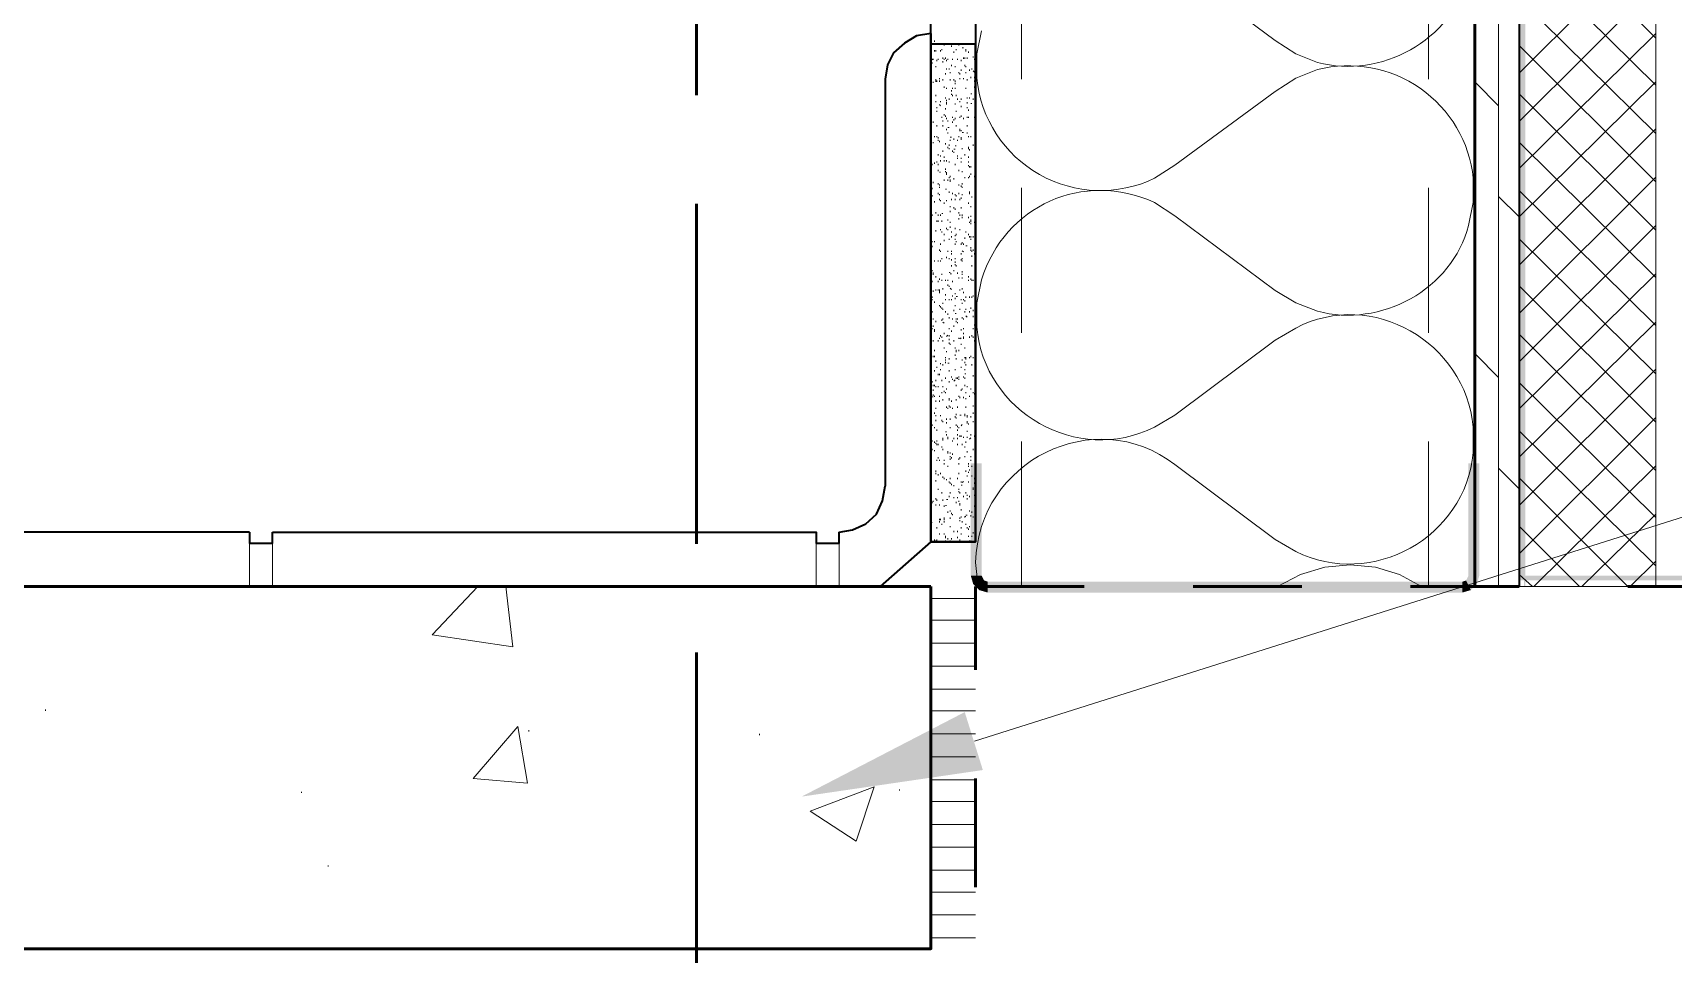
# Model space of a CAD drawing. Header units: inches. Extents: x 5 to 516, y -193 to 129.
# Drawn here: x 76.676 to 78.185, y -190.234 to -189.386 of the extents above; entities that cross this region are included whole.
import ezdxf

# ---------------------------------------------------------------- set-up
doc = ezdxf.new("R2010")
doc.units = ezdxf.units.IN
doc.header["$MEASUREMENT"] = 0
doc.linetypes.add('PDF_IMPORT', pattern=[1, 0.8, -0.2])
doc.layers.add('PDF8_Geometry', color=7, linetype='Continuous')
doc.layers.add('PDF8_Solid Fills', color=7, linetype='Continuous')

msp = doc.modelspace()

# ---------------------------------------------------------------- hatches: boundary and pattern name
at = {"layer": 'PDF8_Solid Fills', "transparency": 33554559}
for points in [[(78.0487701, -188.5757832), (78.0444044, -188.5757832), (78.0444044, -189.8902278), (78.0488489, -189.8857834), (78.0488487, -171.2291155), (78.0477376, -171.2291155)], [(77.5488486, -189.7824499), (77.5388486, -189.7824499), (77.5388479, -189.8857832), (77.5488486, -189.8857832)], [(77.9944051, -189.8902277), (77.9988496, -189.8991166), (78.0044051, -189.8935611), (78.0066283, -189.8857832), (78.0066241, -189.8857832), (78.0066259, -189.7824499), (77.9966252, -189.7824499), (77.9966241, -189.8857832), (77.995513, -189.8880054), (77.9955164, -189.8880056)], [(77.5488479, -189.8857833), (77.5388479, -189.8857833), (77.5410701, -189.893561), (77.5466279, -189.8991166), (77.5510719, -189.8902276), (77.5499597, -189.8880055)], [(77.5510687, -189.8902277), (77.5466242, -189.8991166), (77.554402, -189.9013388), (77.5544018, -189.8913389)], [(77.5544051, -189.8913389), (77.5544051, -189.9013389), (77.9910718, -189.9013387), (77.9910718, -189.8913389)], [(77.9910687, -189.8913387), (77.9910687, -189.9013387), (77.9988465, -189.8991165), (77.9944021, -189.8902278)], [(78.2810706, -189.8902276), (78.2799594, -189.8802276), (78.2777372, -189.8857832), (78.0488507, -189.8857833), (78.044405, -189.8902278)]]:
    msp.add_hatch(color=256, dxfattribs=at).paths.add_polyline_path(points)

# ---------------------------------------------------------------- linework, layer by layer
at = {"layer": 'PDF8_Geometry', "lineweight": 35}
for points in [[(78.0021816, -189.8957837), (78.0021816, -171.2291155), (78.0432928, -171.2291155), (78.0432928, -189.8957837)], [(77.5021816, -189.854672), (77.5021816, -177.2702266), (77.5432927, -177.2702266), (77.5432927, -189.854672)], [(77.5021816, -189.3968942), (77.5021816, -189.854672), (77.5432927, -189.854672), (77.5432927, -189.3968942)]]:
    msp.add_lwpolyline(points, close=True, dxfattribs=at)
at = {"layer": 'PDF8_Geometry', "lineweight": 15}
for points in [[(78.0032938, -189.8957831), (78.0032938, -171.229115)], [(78.024403, -189.8957831), (78.024403, -171.229115)], [(77.54218, -190.0380055), (81.6488469, -188.7380055), (82.1488469, -188.7380055)], [(78.1688483, -189.3913388), (78.0432928, -189.2657833)], [(78.0432922, -189.4235609), (78.1688478, -189.2980053)], [(77.707739, -189.3135607), (77.7266279, -189.3246718), (77.8188501, -189.3935607), (77.837739, -189.4057829), (77.857739, -189.4135607)], [(78.1688483, -189.4346721), (78.0432928, -189.3102276)], [(78.0432922, -189.4680055), (78.1688478, -189.3424499)], [(78.1688483, -189.4791164), (78.0432928, -189.354672)], [(77.5055167, -189.3946717), (77.5055167, -189.3935607)], [(77.5144022, -189.3968944), (77.5144022, -189.3957833)], [(77.5332914, -189.3968944), (77.5332914, -189.3957833)], [(78.0432922, -189.5113388), (78.1688478, -189.3868943)], [(77.5044056, -189.4102273), (77.5032945, -189.4113384)], [(77.504406, -189.4113389), (77.504406, -189.4102278)], [(77.5055137, -189.4035611), (77.5055137, -189.40245)], [(77.5066259, -189.4035611), (77.5066259, -189.40245)], [(77.5088501, -189.4102273), (77.5088501, -189.4113384)], [(77.5110723, -189.4035607), (77.5110723, -189.4024496)], [(77.5121823, -189.4024498), (77.5121823, -189.4013387)], [(77.5132945, -189.4102275), (77.5132945, -189.4091164)], [(77.5144022, -189.4113389), (77.5144022, -189.4102278)], [(77.5144056, -189.3980051), (77.5144056, -189.396894)], [(77.5155144, -189.4102275), (77.5155144, -189.4091164)], [(77.517739, -189.4113384), (77.517739, -189.4102273)], [(77.5210723, -189.3991162), (77.5210723, -189.3980051)], [(77.522183, -189.4113389), (77.522183, -189.4102278)], [(77.5232907, -189.4046722), (77.5232907, -189.4035611)], [(77.5255167, -189.4024496), (77.5255167, -189.4013384)], [(77.5266273, -189.4113389), (77.5266273, -189.4102278)], [(77.5277395, -189.3980055), (77.5277395, -189.3968944)], [(77.5321834, -189.4002274), (77.5310723, -189.4002274)], [(77.5321838, -189.4102275), (77.5321838, -189.4091164)], [(77.5332914, -189.4102275), (77.5332914, -189.4091164)], [(77.5344036, -189.4024498), (77.5344036, -189.4013387)], [(77.5344036, -189.4035611), (77.5344036, -189.40245)], [(77.5355158, -189.4102275), (77.5355158, -189.4091164)], [(77.536628, -189.4046722), (77.536628, -189.4035611)], [(77.5410723, -189.4091165), (77.5410723, -189.4080053)], [(77.54218, -189.4113389), (77.54218, -189.4102278)], [(77.5432922, -189.4035611), (77.5432922, -189.40245)], [(77.5432945, -189.4013384), (77.5432945, -189.4002274)], [(78.1688483, -189.5235611), (78.0432928, -189.3980055)], [(77.5032938, -189.4146721), (77.5032938, -189.413561)], [(77.5066259, -189.4180055), (77.5066259, -189.4168944)], [(77.5077381, -189.4124499), (77.5077381, -189.4113388)], [(77.5132945, -189.413561), (77.5132945, -189.4124499)], [(77.5155144, -189.4246722), (77.5155144, -189.4235611)], [(77.5166266, -189.4124499), (77.5166266, -189.4113388)], [(77.5166279, -189.4202273), (77.5166279, -189.4191163)], [(77.5188465, -189.4202277), (77.5188465, -189.4191166)], [(77.5199612, -189.4235607), (77.5199612, -189.4224495)], [(77.5210709, -189.4168942), (77.5210709, -189.4157831)], [(77.5244029, -189.4180055), (77.5244029, -189.4168944)], [(77.5277395, -189.4235609), (77.5277395, -189.4224498)], [(77.5288472, -189.4246722), (77.5288472, -189.4235611)], [(77.5299594, -189.4124499), (77.5299594, -189.4113388)], [(77.5299612, -189.4213385), (77.5299612, -189.4202273)], [(77.5332945, -189.416894), (77.5332945, -189.4157829)], [(77.5344036, -189.4235609), (77.5344036, -189.4224498)], [(77.5344056, -189.4180051), (77.5344056, -189.416894)], [(77.537739, -189.4213385), (77.537739, -189.4202273)], [(77.5399601, -189.4202277), (77.5399601, -189.4191166)], [(77.5410723, -189.4213385), (77.5421834, -189.4224495)], [(77.5432922, -189.4168942), (77.5432922, -189.4157831)], [(77.5432945, -189.4257829), (77.5432945, -189.4246718)], [(77.5021816, -189.4380053), (77.5021816, -189.4368942)], [(77.5021834, -189.4357829), (77.5021834, -189.4346718)], [(77.504406, -189.43245), (77.504406, -189.4313389)], [(77.5066259, -189.4302276), (77.5066259, -189.4291164)], [(77.5066259, -189.4313389), (77.5066259, -189.4302278)], [(77.5077381, -189.4313389), (77.5077381, -189.4302278)], [(77.5099579, -189.4291165), (77.5099579, -189.4280054)], [(77.5099579, -189.4313389), (77.5099579, -189.4302278)], [(77.5132945, -189.4302276), (77.5132945, -189.4291164)], [(77.5144022, -189.4368942), (77.5144022, -189.4357831)], [(77.5166266, -189.4380053), (77.5166266, -189.4368942)], [(77.5199587, -189.4302276), (77.5199587, -189.4291164)], [(77.5210723, -189.4402273), (77.5210723, -189.4391162)], [(77.5221834, -189.4380052), (77.5221834, -189.4368939)], [(77.5232907, -189.4302276), (77.5232907, -189.4291164)], [(77.5244029, -189.4313389), (77.5244029, -189.4302278)], [(77.5244029, -189.4380053), (77.5244029, -189.4368942)], [(77.5244056, -189.4335606), (77.5244056, -189.4324495)], [(77.5288472, -189.4291165), (77.5288472, -189.4280054)], [(77.5321838, -189.4291165), (77.5321838, -189.4280054)], [(77.5344036, -189.4380053), (77.5344036, -189.4368942)], [(77.5388479, -189.4280054), (77.5388479, -189.4268943)], [(77.54218, -189.4280054), (77.54218, -189.4268943)], [(77.54218, -189.4368942), (77.54218, -189.4357831)], [(77.5421834, -189.4302273), (77.5421834, -189.4313385)], [(78.024403, -189.4535611), (78.0032918, -189.43245)], [(78.1688478, -189.4313386), (78.0432922, -189.5557831), (78.0244033, -189.5368942)], [(77.5021834, -189.4446718), (77.5021834, -189.4435606)], [(77.5066259, -189.444672), (77.5066259, -189.4435609)], [(77.5066259, -189.4502276), (77.5066259, -189.4491165)], [(77.5099612, -189.4524496), (77.5110723, -189.4535606)], [(77.5110701, -189.4502276), (77.5110701, -189.4491165)], [(77.5155144, -189.4468944), (77.5155144, -189.4457833)], [(77.5155168, -189.456894), (77.5155168, -189.4557829)], [(77.5166266, -189.4491165), (77.5166266, -189.4480054)], [(77.5166266, -189.4513387), (77.5166266, -189.4502275)], [(77.5166279, -189.4524496), (77.5166279, -189.4513385)], [(77.5188465, -189.4480055), (77.5188465, -189.4468943)], [(77.5210709, -189.4435609), (77.5210709, -189.4424498)], [(77.522183, -189.444672), (77.522183, -189.4435609)], [(77.5244056, -189.4524496), (77.5244056, -189.4513385)], [(77.5255151, -189.444672), (77.5255151, -189.4435609)], [(77.5266273, -189.4480055), (77.5266273, -189.4468943)], [(77.5288472, -189.4502276), (77.5288472, -189.4491165)], [(77.5299594, -189.4480055), (77.5299594, -189.4468943)], [(77.5299594, -189.4546721), (77.5299594, -189.453561)], [(77.5355158, -189.4468944), (77.5355158, -189.4457833)], [(77.5355158, -189.4513387), (77.5355158, -189.4502275)], [(77.5355158, -189.4557832), (77.5355158, -189.4546721)], [(77.5377357, -189.4468944), (77.5377357, -189.4457833)], [(77.5399612, -189.4424496), (77.5388501, -189.4424496)], [(77.5388501, -189.4513385), (77.5399612, -189.4513385)], [(77.5410723, -189.4480055), (77.5410723, -189.4468943)], [(78.1688483, -189.5680054), (78.0432928, -189.4424498)], [(77.5021816, -189.4657831), (77.5021816, -189.464672)], [(77.504406, -189.4691166), (77.504406, -189.4680054)], [(77.5077381, -189.4591167), (77.5077381, -189.4580056)], [(77.5121834, -189.4646717), (77.5121834, -189.4635607)], [(77.5132945, -189.4680055), (77.5132945, -189.4668944)], [(77.5144022, -189.4624499), (77.5144022, -189.4613388)], [(77.5155144, -189.4635609), (77.5155144, -189.4624498)], [(77.5155168, -189.4624496), (77.5155168, -189.4635607)], [(77.5166266, -189.4657831), (77.5166266, -189.464672)], [(77.5177388, -189.4680055), (77.5177388, -189.4668944)], [(77.522183, -189.464672), (77.522183, -189.4635609)], [(77.522183, -189.4691166), (77.522183, -189.4680054)], [(77.5232907, -189.4668944), (77.5232907, -189.4657833)], [(77.5244029, -189.4657831), (77.5244029, -189.464672)], [(77.5255151, -189.4591167), (77.5255151, -189.4580056)], [(77.5288501, -189.4646717), (77.5288501, -189.4635607)], [(77.5299612, -189.4635607), (77.5299612, -189.4624496)], [(77.5321838, -189.4657831), (77.5321838, -189.464672)], [(77.5355158, -189.464672), (77.5355158, -189.4635609)], [(77.536628, -189.4580053), (77.536628, -189.4568942)], [(77.536628, -189.464672), (77.536628, -189.4635609)], [(77.54218, -189.464672), (77.54218, -189.4635609)], [(77.5432922, -189.4635609), (77.5432922, -189.4624498)], [(77.5055137, -189.4824499), (77.5055137, -189.4813388)], [(77.5077381, -189.4724498), (77.5077381, -189.4713386)], [(77.5077381, -189.4824499), (77.5077381, -189.4813388)], [(77.5088503, -189.4857831), (77.5088503, -189.484672)], [(77.5099579, -189.4868945), (77.5099579, -189.4857833)], [(77.5132945, -189.4724498), (77.5132945, -189.4713386)], [(77.5166279, -189.475783), (77.5166279, -189.4746717)], [(77.5177388, -189.4791164), (77.5177388, -189.4780053)], [(77.517739, -189.4735607), (77.5188501, -189.4735607)], [(77.5199587, -189.4857831), (77.5199587, -189.484672)], [(77.5210723, -189.4824496), (77.5199612, -189.4824496)], [(77.5232907, -189.484672), (77.5232907, -189.4835609)], [(77.5255151, -189.4724498), (77.5255151, -189.4713386)], [(77.5266273, -189.4857831), (77.5266273, -189.484672)], [(77.5277395, -189.4824499), (77.5277395, -189.4813388)], [(77.5288472, -189.4757832), (77.5288472, -189.4746721)], [(77.5288501, -189.476894), (77.5288501, -189.475783)], [(77.5299594, -189.4768943), (77.5299594, -189.4757832)], [(77.5299594, -189.483561), (77.5299594, -189.4824499)], [(77.5299594, -189.484672), (77.5299594, -189.4835609)], [(77.5321834, -189.4780051), (77.5310723, -189.4780051)], [(77.5355158, -189.4724498), (77.5355158, -189.4713386)], [(77.5355158, -189.4791164), (77.5355158, -189.4780053)], [(77.536628, -189.4824499), (77.536628, -189.4813388)], [(77.5388479, -189.4824499), (77.5388479, -189.4813388)], [(77.5421834, -189.4802274), (77.5432945, -189.4802274)], [(77.5432922, -189.4824499), (77.5432922, -189.4813388)], [(78.0432922, -189.6002277), (78.1688478, -189.4746721)], [(77.5021816, -189.5024499), (77.5021816, -189.5013388)], [(77.504406, -189.4880055), (77.504406, -189.4868944)], [(77.5088503, -189.4991165), (77.5088503, -189.4980054)], [(77.5110701, -189.5002275), (77.5110701, -189.4991164)], [(77.5132945, -189.4957828), (77.5132945, -189.4946718)], [(77.5144022, -189.5013389), (77.5144022, -189.5002278)], [(77.5155144, -189.4891166), (77.5155144, -189.4880055)], [(77.5177388, -189.4924498), (77.5177388, -189.4913387)], [(77.5188465, -189.4902277), (77.5188465, -189.4891165)], [(77.5188501, -189.4924495), (77.5188501, -189.4935607)], [(77.522183, -189.4957833), (77.522183, -189.4946722)], [(77.5232907, -189.4968943), (77.5232907, -189.4957832)], [(77.5232945, -189.4935607), (77.5244056, -189.4935607)], [(77.5244056, -189.4902274), (77.5255167, -189.4902274)], [(77.5266273, -189.5002275), (77.5266273, -189.4991164)], [(77.5266273, -189.5024499), (77.5266273, -189.5013388)], [(77.5310723, -189.4935607), (77.5310723, -189.4924495)], [(77.5332914, -189.4991165), (77.5332914, -189.4980054)], [(77.5366279, -189.4935607), (77.5366279, -189.4924495)], [(77.536628, -189.4924498), (77.536628, -189.4913387)], [(77.537739, -189.4946718), (77.537739, -189.4935607)], [(77.5410723, -189.4902277), (77.5410723, -189.4891165)], [(77.5432922, -189.4891166), (77.5432922, -189.4880055)], [(78.1688483, -189.6113387), (78.0432928, -189.4868942)], [(77.5032938, -189.5080056), (77.5032938, -189.5068945)], [(77.5055167, -189.5057829), (77.5055167, -189.5068941)], [(77.5077381, -189.5057831), (77.5077381, -189.504672)], [(77.5088503, -189.5080056), (77.5088503, -189.5068945)], [(77.5088503, -189.5135609), (77.5088503, -189.5124498)], [(77.5110723, -189.5146718), (77.5099612, -189.5146718)], [(77.5110701, -189.5046721), (77.5110701, -189.503561)], [(77.5144056, -189.5046718), (77.5144056, -189.5035607)], [(77.5155144, -189.5146722), (77.5155144, -189.5135611)], [(77.5155168, -189.5113385), (77.5155168, -189.5124495)], [(77.5166266, -189.5046721), (77.5166266, -189.503561)], [(77.5166266, -189.5157833), (77.5166266, -189.5146722)], [(77.5166266, -189.5168944), (77.5166266, -189.5157833)], [(77.5188465, -189.5057831), (77.5188465, -189.504672)], [(77.5244029, -189.5080056), (77.5244029, -189.5068945)], [(77.5277395, -189.5135609), (77.5277395, -189.5124498)], [(77.5299612, -189.5057829), (77.5299612, -189.5046718)], [(77.5310723, -189.5146718), (77.5310723, -189.5135606)], [(77.536628, -189.5057831), (77.536628, -189.504672)], [(77.536628, -189.5091166), (77.536628, -189.5080055)], [(77.5377357, -189.5102277), (77.5377357, -189.5091166)], [(77.5388479, -189.5168944), (77.5388479, -189.5157833)], [(77.5388501, -189.5102274), (77.5388501, -189.5091162)], [(77.5032945, -189.5302273), (77.5032945, -189.5291162)], [(77.504406, -189.5246721), (77.504406, -189.523561)], [(77.5088503, -189.5257832), (77.5088503, -189.5246721)], [(77.5099579, -189.5268942), (77.5099579, -189.5257831)], [(77.5099612, -189.5291162), (77.5099612, -189.5280052)], [(77.5144022, -189.52245), (77.5144022, -189.5213389)], [(77.5155168, -189.5302273), (77.5166279, -189.5302273)], [(77.5177388, -189.52245), (77.5177388, -189.5213389)], [(77.5188465, -189.5202276), (77.5188465, -189.5191165)], [(77.5199587, -189.5191165), (77.5199587, -189.5180054)], [(77.5199612, -189.5235606), (77.5199612, -189.5224496), (77.5199612, -189.5213385)], [(77.5277395, -189.5268942), (77.5277395, -189.5257831)], [(77.5299594, -189.5280053), (77.5299594, -189.5268942)], [(77.5310716, -189.5257832), (77.5310716, -189.5246721)], [(77.5310716, -189.5291167), (77.5310716, -189.5280056)], [(77.5332914, -189.5202276), (77.5332914, -189.5191165)], [(77.536628, -189.5202276), (77.536628, -189.5191165)], [(77.5377357, -189.5191165), (77.5377357, -189.5180054)], [(78.0432922, -189.644672), (78.1688478, -189.5191165)], [(78.1688483, -189.6557833), (78.0432928, -189.5313388)], [(77.5032938, -189.5368944), (77.5032938, -189.5357833)], [(77.5055137, -189.54245), (77.5055137, -189.5413389)], [(77.5088503, -189.534672), (77.5088503, -189.5335609)], [(77.5099579, -189.5357833), (77.5099579, -189.5346722)], [(77.5099579, -189.5402276), (77.5099579, -189.5391165)], [(77.5110701, -189.5413387), (77.5110701, -189.5402276)], [(77.5144022, -189.5435611), (77.5144022, -189.54245)], [(77.5166266, -189.5413387), (77.5166266, -189.5402276)], [(77.5188465, -189.5335609), (77.5188465, -189.5324498)], [(77.5199587, -189.5468943), (77.5199587, -189.5457832)], [(77.5210709, -189.5402276), (77.5210709, -189.5391165)], [(77.522183, -189.534672), (77.522183, -189.5335609)], [(77.5244029, -189.5402276), (77.5244029, -189.5391165)], [(77.5244056, -189.5357829), (77.5244056, -189.5346718)], [(77.5255151, -189.5368944), (77.5255151, -189.5357833)], [(77.527739, -189.5346718), (77.527739, -189.5335606)], [(77.5288472, -189.5402276), (77.5288472, -189.5391165)], [(77.5299594, -189.5391165), (77.5299594, -189.5380054)], [(77.5310723, -189.5346718), (77.5310723, -189.5357829)], [(77.536628, -189.5435611), (77.536628, -189.54245)], [(77.5377357, -189.5335609), (77.5377357, -189.5324498)], [(77.5377357, -189.534672), (77.5377357, -189.5335609)], [(77.537739, -189.5346718), (77.537739, -189.5335606)], [(77.5388479, -189.5468943), (77.5388479, -189.5457832)], [(77.5399601, -189.5380055), (77.5399601, -189.5368944)], [(77.5432922, -189.5380055), (77.5432922, -189.5368944)], [(77.707739, -189.5424496), (77.7266279, -189.5546718), (77.8188501, -189.6235607), (77.837739, -189.6346717), (77.857739, -189.6424496)], [(77.5032938, -189.554672), (77.5032938, -189.5535609)], [(77.5066259, -189.5524499), (77.5066259, -189.5513388)], [(77.5077381, -189.5602276), (77.5077381, -189.5591165)], [(77.5088503, -189.554672), (77.5088503, -189.5535609)], [(77.5088503, -189.5602276), (77.5088503, -189.5591165)], [(77.5110701, -189.554672), (77.5110701, -189.5535609)], [(77.5121823, -189.5602276), (77.5121823, -189.5591165)], [(77.5132945, -189.5524496), (77.5121834, -189.5524496)], [(77.5177388, -189.5591166), (77.5177388, -189.5580055)], [(77.5199612, -189.5502273), (77.5199612, -189.5513384)], [(77.5232907, -189.5480054), (77.5232907, -189.5468942)], [(77.5244029, -189.5491164), (77.5244029, -189.5480053)], [(77.5277395, -189.5524499), (77.5277395, -189.5513388)], [(77.5277395, -189.5580055), (77.5277395, -189.5568944)], [(77.5288472, -189.554672), (77.5288472, -189.5535609)], [(77.5299612, -189.546894), (77.5299612, -189.5480051)], [(77.5310716, -189.5568944), (77.5310716, -189.5557833)], [(77.536628, -189.5568944), (77.536628, -189.5557833)], [(77.5377357, -189.5613387), (77.5377357, -189.5602276)], [(77.5388479, -189.5602276), (77.5388479, -189.5591165)], [(77.5388479, -189.5624498), (77.5388479, -189.5613387)], [(77.5388501, -189.5546718), (77.5388501, -189.555783)], [(77.5388501, -189.5591163), (77.5388501, -189.5580051)], [(77.54218, -189.5613387), (77.54218, -189.5602276)], [(77.5066278, -189.5680051), (77.5066278, -189.5691162)], [(77.5110701, -189.5680054), (77.5110701, -189.5668943)], [(77.5121823, -189.5702278), (77.5121823, -189.5691167)], [(77.5144022, -189.5724499), (77.5144022, -189.5713388)], [(77.5166266, -189.5668943), (77.5166266, -189.5657832)], [(77.5177388, -189.5680054), (77.5177388, -189.5668943)], [(77.5188465, -189.5768942), (77.5188465, -189.5757831)], [(77.5199612, -189.565783), (77.5199612, -189.5646718)], [(77.5210709, -189.5746721), (77.5210709, -189.573561)], [(77.5210723, -189.5702274), (77.5210723, -189.5691162)], [(77.5244029, -189.573561), (77.5244029, -189.5724499)], [(77.5244029, -189.5768942), (77.5244029, -189.5757831)], [(77.5244056, -189.566894), (77.5244056, -189.565783)], [(77.5255167, -189.5713384), (77.5255167, -189.5724495)], [(77.5288472, -189.5680054), (77.5288472, -189.5668943)], [(77.5332914, -189.5757831), (77.5332914, -189.574672)], [(77.5344036, -189.5702278), (77.5344036, -189.5691167)], [(77.536628, -189.5724499), (77.536628, -189.5713388)], [(77.5377357, -189.5746721), (77.5377357, -189.573561)], [(77.5388479, -189.5746721), (77.5388479, -189.573561)], [(77.5388501, -189.5757828), (77.5388501, -189.5768941)], [(77.5410723, -189.5746718), (77.5410723, -189.5735607)], [(77.5432922, -189.5746721), (77.5432922, -189.573561)], [(78.0432922, -189.6891167), (78.1688478, -189.5635611)], [(78.1688483, -189.7002276), (78.0432928, -189.5757832)], [(77.5021816, -189.5802277), (77.5021816, -189.5791166)], [(77.5021816, -189.5891165), (77.5021816, -189.5880054)], [(77.5032938, -189.5791166), (77.5032938, -189.5780055)], [(77.5032945, -189.5824495), (77.5032945, -189.5835607)], [(77.5055137, -189.5791166), (77.5055137, -189.5780055)], [(77.5099579, -189.5868944), (77.5099579, -189.5857832)], [(77.5110701, -189.5813387), (77.5110701, -189.5802276)], [(77.5110701, -189.5880054), (77.5110701, -189.5868943)], [(77.5144022, -189.5780055), (77.5144022, -189.5768944)], [(77.5177388, -189.5880054), (77.5177388, -189.5868943)], [(77.5210709, -189.5880054), (77.5210709, -189.5868943)], [(77.5210709, -189.5902276), (77.5210709, -189.5891164)], [(77.5244056, -189.5813385), (77.5244056, -189.5802274)], [(77.5255151, -189.5791166), (77.5255151, -189.5780055)], [(77.5299594, -189.5813387), (77.5299594, -189.5802276)], [(77.5299612, -189.5891162), (77.5299612, -189.5902274)], [(77.5310716, -189.5802277), (77.5310716, -189.5791166)], [(77.5310723, -189.5868941), (77.5321834, -189.5880051)], [(77.5321838, -189.5813387), (77.5321838, -189.5802276)], [(77.5344056, -189.5824495), (77.5355167, -189.5824495)], [(77.5388479, -189.5868944), (77.5388479, -189.5857832)], [(77.5388501, -189.5846718), (77.5388501, -189.5835607)], [(77.5399601, -189.59245), (77.5399601, -189.5913389)], [(77.5410723, -189.5868941), (77.5410723, -189.5857829)], [(77.54218, -189.5902276), (77.54218, -189.5891164)], [(77.5021816, -189.5980056), (77.5021816, -189.5968945)], [(77.5021816, -189.6024498), (77.5021816, -189.6013387)], [(77.5032938, -189.6057833), (77.5032938, -189.6046722)], [(77.5044056, -189.6091162), (77.5044056, -189.6080052), (77.5044056, -189.606894)], [(77.5055137, -189.5968942), (77.5055137, -189.5957831)], [(77.5088503, -189.5968942), (77.5088503, -189.5957831)], [(77.5110701, -189.5968942), (77.5110701, -189.5957831)], [(77.5121823, -189.5946721), (77.5121823, -189.593561)], [(77.5166266, -189.593561), (77.5166266, -189.5924499)], [(77.5188501, -189.5946718), (77.5188501, -189.5935608)], [(77.5199612, -189.606894), (77.5188501, -189.606894)], [(77.5210709, -189.5957832), (77.5210709, -189.5946721)], [(77.5210709, -189.6013388), (77.5210709, -189.6002277)], [(77.5232907, -189.6057833), (77.5232907, -189.6046722)], [(77.5244029, -189.5946721), (77.5244029, -189.593561)], [(77.5244029, -189.6002277), (77.5244029, -189.5991166)], [(77.5244056, -189.5980052), (77.5244056, -189.5968939)], [(77.5255151, -189.6013388), (77.5255151, -189.6002277)], [(77.5266273, -189.6080055), (77.5266273, -189.6068943)], [(77.5299594, -189.5957832), (77.5299594, -189.5946721)], [(77.5310716, -189.5946721), (77.5310716, -189.593561)], [(77.5310716, -189.5968942), (77.5310716, -189.5957831)], [(77.5310716, -189.6068944), (77.5310716, -189.6057833)], [(77.5310723, -189.5968939), (77.5310723, -189.5957829)], [(77.5399601, -189.6013388), (77.5399601, -189.6002277)], [(78.0032938, -189.5991166), (78.0021827, -189.5968944)], [(77.5032938, -189.6157832), (77.5032938, -189.6146721)], [(77.5066278, -189.6113385), (77.5066278, -189.6102273)], [(77.5088503, -189.6157832), (77.5088503, -189.6146721)], [(77.5099579, -189.6135611), (77.5099579, -189.61245)], [(77.5121823, -189.6091165), (77.5121823, -189.6080054)], [(77.5121823, -189.6146721), (77.5121823, -189.613561)], [(77.5132945, -189.6224499), (77.5132945, -189.6213388)], [(77.5155144, -189.6146721), (77.5155144, -189.613561)], [(77.5177388, -189.6146721), (77.5177388, -189.613561)], [(77.5177388, -189.6191167), (77.5177388, -189.6180056)], [(77.5188465, -189.6202277), (77.5188465, -189.6191166)], [(77.5199612, -189.6080052), (77.5210723, -189.6080052)], [(77.5199612, -189.6213385), (77.5210723, -189.6224496)], [(77.522183, -189.6157832), (77.522183, -189.6146721)], [(77.5277395, -189.61245), (77.5277395, -189.6113389)], [(77.5310716, -189.6091165), (77.5310716, -189.6080054)], [(77.5310716, -189.61245), (77.5310716, -189.6113389)], [(77.5310716, -189.6224499), (77.5310716, -189.6213388)], [(77.536628, -189.6113387), (77.536628, -189.6102275)], [(77.536628, -189.6146721), (77.536628, -189.613561)], [(77.5388479, -189.6135611), (77.5388479, -189.61245)], [(77.5399601, -189.6146721), (77.5399601, -189.613561)], [(77.5410723, -189.6146721), (77.5410723, -189.613561)], [(77.5488501, -189.6135606), (77.5444056, -189.6346717), (77.5444056, -189.6568941)], [(78.0432922, -189.7324499), (78.1688478, -189.6080055)], [(78.1688483, -189.7446722), (78.0432928, -189.6191167)], [(77.5032938, -189.6302276), (77.5032938, -189.6291165)], [(77.5032938, -189.6324498), (77.5032938, -189.6313386)], [(77.5044056, -189.6246717), (77.5044056, -189.6235607)], [(77.5055137, -189.6346722), (77.5055137, -189.6335611)], [(77.5066259, -189.6235609), (77.5066259, -189.6224498)], [(77.5088501, -189.6235607), (77.5088501, -189.6224496)], [(77.5099579, -189.6257834), (77.5099579, -189.6246722)], [(77.5099612, -189.6224496), (77.5099612, -189.6235607), (77.5099612, -189.6246717)], [(77.5099612, -189.6380051), (77.5099612, -189.636894)], [(77.5132945, -189.6357832), (77.5132945, -189.6346721)], [(77.5155144, -189.6324498), (77.5155144, -189.6313386)], [(77.5155168, -189.6280051), (77.5155168, -189.626894)], [(77.5188465, -189.6324498), (77.5188465, -189.6313386)], [(77.5210709, -189.6324498), (77.5210709, -189.6313386)], [(77.522183, -189.6291166), (77.522183, -189.6280054)], [(77.5244029, -189.6268944), (77.5244029, -189.6257833)], [(77.5244029, -189.6313387), (77.5244029, -189.6302276)], [(77.5244056, -189.6380051), (77.5244056, -189.636894)], [(77.5255167, -189.6291163), (77.5266279, -189.6291163)], [(77.5288472, -189.6235609), (77.5288472, -189.6224498)], [(77.5299612, -189.6313384), (77.5299612, -189.6324496)], [(77.5310716, -189.6357832), (77.5310716, -189.6346721)], [(77.5321838, -189.6257834), (77.5321838, -189.6246722)], [(77.5321838, -189.6324498), (77.5321838, -189.6313386)], [(77.5332914, -189.6335611), (77.5332914, -189.63245)], [(77.5344036, -189.6302276), (77.5344036, -189.6291165)], [(77.5377357, -189.6302276), (77.5377357, -189.6291165)], [(77.5399612, -189.6291163), (77.5399612, -189.6302273)], [(77.5410723, -189.6291166), (77.5410723, -189.6280054)], [(77.5432922, -189.6324498), (77.5432922, -189.6313386)], [(77.5021816, -189.6524498), (77.5021816, -189.6513387)], [(77.5032938, -189.643561), (77.5032938, -189.6424499)], [(77.504406, -189.6502277), (77.504406, -189.6491165)], [(77.5066259, -189.6524498), (77.5066259, -189.6513387)], [(77.5110701, -189.6391164), (77.5110701, -189.6380053)], [(77.5121823, -189.6402278), (77.5121823, -189.6391167)], [(77.5121823, -189.6513387), (77.5121823, -189.6502276)], [(77.5132945, -189.6413388), (77.5132945, -189.6402277)], [(77.5132945, -189.6502277), (77.5132945, -189.6491165)], [(77.5155144, -189.643561), (77.5155144, -189.6424499)], [(77.5177388, -189.6457831), (77.5177388, -189.644672)], [(77.5188501, -189.6491163), (77.5188501, -189.6480051)], [(77.522183, -189.6502277), (77.522183, -189.6491165)], [(77.5232907, -189.6424499), (77.5232907, -189.6413388)], [(77.5255167, -189.6446718), (77.5244056, -189.6446718)], [(77.5255151, -189.6502277), (77.5255151, -189.6491165)], [(77.5255151, -189.6524498), (77.5255151, -189.6513387)], [(77.5266273, -189.6502277), (77.5266273, -189.6491165)], [(77.5288501, -189.6413384), (77.5288501, -189.6402274)], [(77.5310716, -189.6491166), (77.5310716, -189.6480055)], [(77.5321838, -189.6502277), (77.5321838, -189.6491165)], [(77.5332945, -189.6435607), (77.5332945, -189.6424496)], [(77.5344036, -189.6413388), (77.5344036, -189.6402277)], [(77.5344056, -189.646894), (77.5355167, -189.6480051)], [(77.5377357, -189.643561), (77.5377357, -189.6424499)], [(77.5388479, -189.6402278), (77.5388479, -189.6391167)], [(77.5410723, -189.6424499), (77.5410723, -189.6413388)], [(77.5410723, -189.6480055), (77.5410723, -189.6468944)], [(77.5032938, -189.6591165), (77.5032938, -189.6580054)], [(77.504406, -189.6568943), (77.504406, -189.6557832)], [(77.5055137, -189.6602275), (77.5055137, -189.6591164)], [(77.5055167, -189.6613385), (77.5055167, -189.6602274)], [(77.5099579, -189.6680056), (77.5099579, -189.6668945)], [(77.5110701, -189.6657831), (77.5110701, -189.664672)], [(77.5121834, -189.6657829), (77.5121834, -189.6668941)], [(77.5132945, -189.6524495), (77.5144056, -189.6535607)], [(77.5144022, -189.663561), (77.5144022, -189.6624499)], [(77.517739, -189.6646718), (77.5166279, -189.6657829)], [(77.5188465, -189.6591165), (77.5188465, -189.6580054)], [(77.5188501, -189.6657829), (77.5188501, -189.6646718)], [(77.5210709, -189.6613389), (77.5210709, -189.6602278)], [(77.5232907, -189.6568943), (77.5232907, -189.6557832)], [(77.5266273, -189.6535611), (77.5266273, -189.65245)], [(77.5277395, -189.6680056), (77.5277395, -189.6668945)], [(77.5299612, -189.6668941), (77.5288501, -189.6680051)], [(77.5299612, -189.6602274), (77.5299612, -189.6591162)], [(77.5321838, -189.6591165), (77.5321838, -189.6580054)], [(77.5321838, -189.663561), (77.5321838, -189.6624499)], [(77.5321838, -189.6668942), (77.5321838, -189.6657831)], [(77.5321838, -189.6680056), (77.5321838, -189.6668945)], [(77.5377357, -189.6668942), (77.5377357, -189.6657831)], [(77.5399601, -189.6657831), (77.5399601, -189.664672)], [(77.5410723, -189.6591165), (77.5410723, -189.6580054)], [(77.5410723, -189.6668942), (77.5410723, -189.6657831)], [(77.54218, -189.6557833), (77.54218, -189.6546722)], [(77.5432922, -189.6613389), (77.5432922, -189.6602278)], [(77.707739, -189.7491162), (77.7266279, -189.7380051), (77.8188501, -189.6691162), (77.837739, -189.6580051)], [(78.0432922, -189.7768943), (78.1688478, -189.6524498)], [(78.1688483, -189.7891166), (78.0432928, -189.663561)], [(77.5021816, -189.6768944), (77.5021816, -189.6757833)], [(77.5021834, -189.6735607), (77.5021834, -189.6724495)], [(77.504406, -189.6702277), (77.504406, -189.6691166)], [(77.5055137, -189.6791165), (77.5055137, -189.6780054)], [(77.5088503, -189.6702277), (77.5088503, -189.6691166)], [(77.5132945, -189.6702277), (77.5132945, -189.6691166)], [(77.5144022, -189.6768944), (77.5144022, -189.6757833)], [(77.5166279, -189.6791162), (77.5166279, -189.6802273)], [(77.5188465, -189.6691166), (77.5188465, -189.6680055)], [(77.5188465, -189.6724498), (77.5188465, -189.6713387)], [(77.5199587, -189.6735609), (77.5199587, -189.6724498)], [(77.5232907, -189.6702277), (77.5232907, -189.6691166)], [(77.5244029, -189.6768944), (77.5244029, -189.6757833)], [(77.5244029, -189.6835611), (77.5244029, -189.6824499)], [(77.5255151, -189.6791165), (77.5255151, -189.6780054)], [(77.5255167, -189.6802273), (77.5255167, -189.6791162)], [(77.5277395, -189.6791165), (77.5277395, -189.6780054)], [(77.5299612, -189.6735607), (77.5299612, -189.6724495)], [(77.5332914, -189.6768944), (77.5332914, -189.6757833)], [(77.54218, -189.6702277), (77.54218, -189.6691166)], [(77.5432922, -189.6835611), (77.5432922, -189.6824499)], [(78.024403, -189.7035611), (78.0032918, -189.68245)], [(77.504406, -189.6846721), (77.504406, -189.683561)], [(77.5055137, -189.6846721), (77.5055137, -189.683561)], [(77.5055137, -189.6980055), (77.5055137, -189.6968944)], [(77.5066259, -189.6891167), (77.5066259, -189.6880056)], [(77.5077381, -189.694672), (77.5077381, -189.6935609)], [(77.5110701, -189.6913388), (77.5110701, -189.6902277)], [(77.5110701, -189.6968944), (77.5110701, -189.6957833)], [(77.5132945, -189.6924499), (77.5132945, -189.6913388)], [(77.5155144, -189.6857832), (77.5155144, -189.6846721)], [(77.5155144, -189.6880053), (77.5155144, -189.6868942)], [(77.5155144, -189.6902277), (77.5155144, -189.6891166)], [(77.5188501, -189.6902273), (77.517739, -189.6902273)], [(77.5188465, -189.6868943), (77.5188465, -189.6857831)], [(77.5188465, -189.6980055), (77.5188465, -189.6968944)], [(77.5244029, -189.6968944), (77.5244029, -189.6957833)], [(77.5255151, -189.6868943), (77.5255151, -189.6857831)], [(77.5299594, -189.694672), (77.5299594, -189.6935609)], [(77.5310723, -189.6880052), (77.5310723, -189.686894)], [(77.5332914, -189.6857832), (77.5332914, -189.6846721)], [(77.5332914, -189.6902277), (77.5332914, -189.6891166)], [(77.5332914, -189.6968944), (77.5332914, -189.6957833)], [(77.5344036, -189.6857832), (77.5344036, -189.6846721)], [(77.5344036, -189.6868943), (77.5344036, -189.6857831)], [(77.5344056, -189.6913385), (77.5344056, -189.6924496)], [(77.5377357, -189.6857832), (77.5377357, -189.6846721)], [(77.5388479, -189.6846721), (77.5388479, -189.683561)], [(77.5399601, -189.6924499), (77.5399601, -189.6913388)], [(77.5410723, -189.6846718), (77.5410723, -189.6857829)], [(77.5432922, -189.6968944), (77.5432922, -189.6957833)], [(78.0432922, -189.8213389), (78.1688478, -189.6957833)], [(77.5032938, -189.7080054), (77.5032938, -189.7068942)], [(77.504406, -189.7113388), (77.504406, -189.7102277)], [(77.5055137, -189.7113388), (77.5055137, -189.7102277)], [(77.5066259, -189.7068943), (77.5066259, -189.7057832)], [(77.5066259, -189.7124499), (77.5066259, -189.7113388)], [(77.5088501, -189.7013385), (77.5088501, -189.7002273)], [(77.5088501, -189.7113384), (77.5088501, -189.7124496)], [(77.5099612, -189.7002273), (77.5099612, -189.7013385)], [(77.5121823, -189.7068943), (77.5121823, -189.7057832)], [(77.5132945, -189.7124499), (77.5132945, -189.7113388)], [(77.5155144, -189.7046722), (77.5155144, -189.703561)], [(77.5188501, -189.706894), (77.5188501, -189.7080051)], [(77.5210709, -189.7035611), (77.5210709, -189.70245)], [(77.522183, -189.7057832), (77.522183, -189.7046721)], [(77.5244056, -189.7057829), (77.5232945, -189.706894)], [(77.5255151, -189.7046722), (77.5255151, -189.703561)], [(77.5255151, -189.7113388), (77.5255151, -189.7102277)], [(77.5266273, -189.7046722), (77.5266273, -189.703561)], [(77.527739, -189.7024496), (77.527739, -189.7035607)], [(77.5277395, -189.7057832), (77.5277395, -189.7046721)], [(77.5321838, -189.7035611), (77.5321838, -189.70245)], [(77.5332914, -189.7046722), (77.5332914, -189.703561)], [(77.5332914, -189.7113388), (77.5332914, -189.7102277)], [(77.5344056, -189.7002273), (77.5332945, -189.7002273)], [(77.5355158, -189.7124499), (77.5355158, -189.7113388)], [(77.5410723, -189.70245), (77.5410723, -189.7013389)], [(77.5432945, -189.706894), (77.5432945, -189.7057829)], [(78.1688483, -189.8324498), (78.0432928, -189.7080054)], [(77.5044056, -189.7213384), (77.5032945, -189.7213384)], [(77.5044056, -189.715783), (77.5044056, -189.7146717)], [(77.5044056, -189.7191163), (77.5044056, -189.7202274)], [(77.5055137, -189.7213387), (77.5055137, -189.7202276)], [(77.5066259, -189.7257833), (77.5066259, -189.7246721)], [(77.5099579, -189.7257833), (77.5099579, -189.7246721)], [(77.5099612, -189.7213384), (77.5099612, -189.7202274)], [(77.5121823, -189.7180055), (77.5121823, -189.7168944)], [(77.5132945, -189.7246722), (77.5132945, -189.7235611)], [(77.5144056, -189.716894), (77.5144056, -189.715783)], [(77.5155144, -189.7180055), (77.5155144, -189.7168944)], [(77.5166266, -189.714672), (77.5166266, -189.7135609)], [(77.5188465, -189.7235611), (77.5188465, -189.72245)], [(77.5188465, -189.7246722), (77.5188465, -189.7235611)], [(77.5210709, -189.7257833), (77.5210709, -189.7246721)], [(77.5255151, -189.7246722), (77.5255151, -189.7235611)], [(77.5277395, -189.7213387), (77.5277395, -189.7202276)], [(77.5288472, -189.7224498), (77.5288472, -189.7213387)], [(77.5299612, -189.715783), (77.5299612, -189.7146717)], [(77.5310723, -189.7146717), (77.5310723, -189.7135607)], [(77.5321838, -189.7224498), (77.5321838, -189.7213387)], [(77.5344036, -189.7180055), (77.5344036, -189.7168944)], [(77.5344056, -189.7235607), (77.5344056, -189.7224496)], [(77.5377357, -189.7213387), (77.5377357, -189.7202276)], [(77.5388479, -189.714672), (77.5388479, -189.7135609)], [(77.5410723, -189.7180055), (77.5410723, -189.7168944)], [(77.54218, -189.7191166), (77.54218, -189.7180055)], [(77.5055137, -189.7368945), (77.5055137, -189.7357834)], [(77.5066259, -189.7391166), (77.5066259, -189.7380055)], [(77.5066259, -189.7435609), (77.5066259, -189.7424498)], [(77.5066278, -189.7324497), (77.5066278, -189.7313384)], [(77.5110701, -189.7391166), (77.5110701, -189.7380055)], [(77.5121823, -189.7435609), (77.5121823, -189.7424498)], [(77.5166266, -189.7313389), (77.5166266, -189.7302278)], [(77.5166266, -189.7424498), (77.5166266, -189.7413387)], [(77.517739, -189.7324497), (77.517739, -189.7313384)], [(77.5188465, -189.7302278), (77.5188465, -189.7291167)], [(77.5199587, -189.7424498), (77.5199587, -189.7413387)], [(77.5199612, -189.7313384), (77.5199612, -189.7302274)], [(77.522183, -189.7324499), (77.522183, -189.7313388)], [(77.5244056, -189.7402274), (77.5244056, -189.7391162)], [(77.5255151, -189.7380055), (77.5255151, -189.7368944)], [(77.5255151, -189.7413387), (77.5255151, -189.7402276)], [(77.5266273, -189.7313389), (77.5266273, -189.7302278)], [(77.5299612, -189.7380051), (77.5288501, -189.7380051)], [(77.5332914, -189.7380055), (77.5332914, -189.7368944)], [(77.5332914, -189.7391166), (77.5332914, -189.7380055)], [(77.5344036, -189.7313389), (77.5344036, -189.7302278)], [(77.5355158, -189.7391166), (77.5355158, -189.7380055)], [(77.5355158, -189.7402277), (77.5355158, -189.7391166)], [(77.5388479, -189.7402277), (77.5388479, -189.7391166)], [(77.5410723, -189.7302278), (77.5410723, -189.7291167)], [(77.5410723, -189.7368941), (77.5410723, -189.7357828)], [(78.0432922, -189.8657832), (78.1688478, -189.7402277)], [(77.5032938, -189.7480054), (77.5032938, -189.7468943)], [(77.5055137, -189.7502276), (77.5055137, -189.7491164)], [(77.5077381, -189.75245), (77.5077381, -189.7513389)], [(77.5132945, -189.7446722), (77.5132945, -189.7435611)], [(77.5155168, -189.7535608), (77.5166279, -189.7535608)], [(77.5166266, -189.7457833), (77.5166266, -189.7446722)], [(77.5166266, -189.7568942), (77.5166266, -189.7557831)], [(77.5199587, -189.7502276), (77.5199587, -189.7491164)], [(77.5255151, -189.7480054), (77.5255151, -189.7468943)], [(77.5266273, -189.75245), (77.5266273, -189.7513389)], [(77.5266273, -189.7568942), (77.5266273, -189.7557831)], [(77.5266279, -189.7491162), (77.5266279, -189.7480051)], [(77.5277395, -189.7502276), (77.5277395, -189.7491164)], [(77.5288472, -189.7580056), (77.5288472, -189.7568945)], [(77.5310723, -189.7468941), (77.5299612, -189.7480051)], [(77.5299612, -189.7580052), (77.5299612, -189.7568941)], [(77.5355158, -189.7457833), (77.5355158, -189.7446722)], [(77.5355167, -189.7435607), (77.5355167, -189.7446718)], [(77.5355167, -189.7535608), (77.5355167, -189.7524495)], [(77.5366279, -189.7468941), (77.5366279, -189.7457829)], [(77.5388479, -189.7568942), (77.5388479, -189.7557831)], [(77.5410723, -189.7446722), (77.5410723, -189.7435611)], [(77.54218, -189.7580056), (77.54218, -189.7568945)], [(78.0010723, -189.7713385), (78.0010723, -189.7491162)], [(78.0010723, -189.7724499), (78.0010723, -189.7502276)], [(78.1688483, -189.8768944), (78.0432928, -189.75245)], [(77.5021834, -189.7624496), (77.5021834, -189.7613385)], [(77.5032938, -189.7624498), (77.5032938, -189.7613387)], [(77.5032945, -189.7702273), (77.5032945, -189.7691162)], [(77.5055137, -189.7635609), (77.5055137, -189.7624498)], [(77.5055167, -189.7713385), (77.5055167, -189.7702273)], [(77.5066259, -189.7646723), (77.5066259, -189.7635611)], [(77.5077381, -189.7624498), (77.5077381, -189.7613387)], [(77.5077381, -189.7657833), (77.5077381, -189.7646722)], [(77.5088503, -189.7657833), (77.5088503, -189.7646722)], [(77.5121823, -189.7680055), (77.5121823, -189.7668943)], [(77.5132945, -189.7602274), (77.5132945, -189.7591162)], [(77.5132945, -189.7613388), (77.5132945, -189.7602277)], [(77.5132945, -189.7702276), (77.5132945, -189.7691165)], [(77.5177388, -189.7591166), (77.5177388, -189.7580055)], [(77.5177388, -189.77245), (77.5177388, -189.7713389)], [(77.517739, -189.7602274), (77.517739, -189.7591162)], [(77.517739, -189.7735606), (77.517739, -189.7724496)], [(77.5199612, -189.7724496), (77.5199612, -189.7735606)], [(77.5221834, -189.7624496), (77.5221834, -189.7613385)], [(77.5232907, -189.7602277), (77.5232907, -189.7591166)], [(77.5266273, -189.7602277), (77.5266273, -189.7591166)], [(77.5266273, -189.7657833), (77.5266273, -189.7646722)], [(77.5310716, -189.7657833), (77.5310716, -189.7646722)], [(77.5321838, -189.7591166), (77.5321838, -189.7580055)], [(77.5332914, -189.7680055), (77.5332914, -189.7668943)], [(77.5344036, -189.7635609), (77.5344036, -189.7624498)], [(77.5355158, -189.7591166), (77.5355158, -189.7580055)], [(77.5355158, -189.77245), (77.5355158, -189.7713389)], [(77.5388501, -189.7591162), (77.537739, -189.7602274)], [(77.5410723, -189.7702276), (77.5410723, -189.7691165)], [(77.5432922, -189.7713387), (77.5432922, -189.7702275)], [(77.5432945, -189.7702273), (77.5432945, -189.7691162)], [(77.5077381, -189.7802277), (77.5077381, -189.7791166)], [(77.5088501, -189.7780052), (77.5088501, -189.776894)], [(77.5099579, -189.7802277), (77.5099579, -189.7791166)], [(77.5144022, -189.7802277), (77.5144022, -189.7791166)], [(77.5144022, -189.7835609), (77.5144022, -189.7824498)], [(77.5199587, -189.7768943), (77.5199587, -189.7757832)], [(77.5199587, -189.7791167), (77.5199587, -189.7780056)], [(77.5210709, -189.7780053), (77.5210709, -189.7768942)], [(77.522183, -189.7746721), (77.522183, -189.773561)], [(77.5277395, -189.7791167), (77.5277395, -189.7780056)], [(77.5277395, -189.7835609), (77.5277395, -189.7824498)], [(77.5288472, -189.7780053), (77.5288472, -189.7768942)], [(77.5332914, -189.7768943), (77.5332914, -189.7757832)], [(77.536628, -189.7835609), (77.536628, -189.7824498)], [(77.536628, -189.7857834), (77.536628, -189.7846723)], [(77.537739, -189.7880052), (77.537739, -189.7891163)], [(77.5388479, -189.7768943), (77.5388479, -189.7757832)], [(77.5388501, -189.7802273), (77.5388501, -189.7791163)], [(77.5399601, -189.7857834), (77.5399601, -189.7846723)], [(77.7266279, -189.783561), (77.8188501, -189.8524499), (77.837739, -189.863561)], [(78.0432922, -189.8057831), (78.0244033, -189.7868942)], [(78.056625, -189.8957831), (78.1688472, -189.784672)], [(77.5066259, -189.7902276), (77.5066259, -189.7891165)], [(77.5066259, -189.79245), (77.5066259, -189.7913389)], [(77.5066259, -189.7991164), (77.5066259, -189.7980053)], [(77.5088503, -189.7935611), (77.5088503, -189.79245)], [(77.5110723, -189.7913384), (77.5110723, -189.7924496)], [(77.5132945, -189.795783), (77.5132945, -189.7946718)], [(77.5132945, -189.7957832), (77.5132945, -189.7946721)], [(77.5144022, -189.7968943), (77.5144022, -189.7957832)], [(77.5166266, -189.7980054), (77.5166266, -189.7968943)], [(77.5188465, -189.8002278), (77.5188465, -189.7991167)], [(77.5199587, -189.7968943), (77.5199587, -189.7957832)], [(77.5199587, -189.8013389), (77.5199587, -189.8002277)], [(77.5210709, -189.8024499), (77.5210709, -189.8013388)], [(77.5232907, -189.803561), (77.5232907, -189.8024499)], [(77.5266273, -189.7968943), (77.5266273, -189.7957832)], [(77.5299612, -189.8002274), (77.5299612, -189.7991163)], [(77.5299612, -189.8024496), (77.5310723, -189.8024496)], [(77.5321834, -189.7991163), (77.5310723, -189.8002274)], [(77.5344036, -189.7902276), (77.5344036, -189.7891165)], [(77.5344056, -189.7902273), (77.5344056, -189.7891163)], [(77.5355158, -189.7946722), (77.5355158, -189.7935611)], [(77.536628, -189.7913387), (77.536628, -189.7902276)], [(77.536628, -189.8002278), (77.536628, -189.7991167)], [(77.5399601, -189.7946722), (77.5399601, -189.7935611)], [(77.54218, -189.7968943), (77.54218, -189.7957832)], [(77.54218, -189.8013389), (77.54218, -189.8002277)], [(78.1432949, -189.8957831), (78.0432949, -189.7957831)], [(77.5032938, -189.8191165), (77.5032938, -189.8180054)], [(77.504406, -189.8180054), (77.504406, -189.8168943)], [(77.5066259, -189.8157833), (77.5066259, -189.8146722)], [(77.5088503, -189.8068945), (77.5088503, -189.8057834)], [(77.5121823, -189.8102277), (77.5121823, -189.8091166)], [(77.5132945, -189.8168943), (77.5132945, -189.8157832)], [(77.517739, -189.815783), (77.5166279, -189.815783)], [(77.5188465, -189.8135611), (77.5188465, -189.81245)], [(77.5199612, -189.8102274), (77.5199612, -189.8091163)], [(77.5232907, -189.8146722), (77.5232907, -189.8135611)], [(77.5255151, -189.8191165), (77.5255151, -189.8180054)], [(77.5266273, -189.8146722), (77.5266273, -189.8135611)], [(77.527739, -189.8180051), (77.527739, -189.8168941)], [(77.5277395, -189.8068945), (77.5277395, -189.8057834)], [(77.5277395, -189.8091166), (77.5277395, -189.8080055)], [(77.5288472, -189.8102277), (77.5288472, -189.8091166)], [(77.5321838, -189.8135611), (77.5321838, -189.81245)], [(77.5344036, -189.8102277), (77.5344036, -189.8091166)], [(77.5355158, -189.8157833), (77.5355158, -189.8146722)], [(77.5355167, -189.8113384), (77.5355167, -189.8124496)], [(77.5377357, -189.8135611), (77.5377357, -189.81245)], [(77.5410723, -189.8046718), (77.5410723, -189.805783), (77.5410723, -189.806894)], [(77.54218, -189.8124498), (77.54218, -189.8113387)], [(77.5432945, -189.8191162), (77.5432945, -189.8180051)], [(77.5066259, -189.8213389), (77.5066259, -189.8202278)], [(77.5099579, -189.8213389), (77.5099579, -189.8202278)], [(77.5144022, -189.82245), (77.5144022, -189.8213388)], [(77.5144056, -189.8335608), (77.5144056, -189.8324496)], [(77.5166279, -189.8213385), (77.5155168, -189.8213385)], [(77.5177388, -189.8280056), (77.5177388, -189.8268945)], [(77.5199587, -189.8268942), (77.5199587, -189.8257831)], [(77.5199587, -189.8335609), (77.5199587, -189.8324498)], [(77.5210709, -189.8291166), (77.5210709, -189.8280055)], [(77.522183, -189.8302277), (77.522183, -189.8291166)], [(77.5288472, -189.8202278), (77.5288472, -189.8191167)], [(77.5288472, -189.8213389), (77.5288472, -189.8202278)], [(77.5288472, -189.8335609), (77.5288472, -189.8324498)], [(77.5299594, -189.8324498), (77.5299594, -189.8313387)], [(77.5299612, -189.8246718), (77.5299612, -189.8257829)], [(77.5332914, -189.8324498), (77.5332914, -189.8313387)], [(77.5344056, -189.8313385), (77.5332945, -189.8313385)], [(77.5344056, -189.8302274), (77.5355167, -189.8302274)], [(77.5377357, -189.8268942), (77.5377357, -189.8257831)], [(77.5388479, -189.8313388), (77.5388479, -189.8302277)], [(77.5399601, -189.8280056), (77.5399601, -189.8268945)], [(77.5410723, -189.8313385), (77.5410723, -189.8324496)], [(77.54218, -189.82245), (77.54218, -189.8213388)], [(78.1010722, -189.8957831), (78.1688499, -189.8291165)], [(77.5032945, -189.8368941), (77.5021834, -189.8368941)], [(77.5077381, -189.84245), (77.5077381, -189.8413389)], [(77.5099579, -189.8346722), (77.5099579, -189.8335611)], [(77.5099579, -189.8368944), (77.5099579, -189.8357833)], [(77.5099579, -189.8480056), (77.5099579, -189.8468945)], [(77.5110701, -189.8346722), (77.5110701, -189.8335611)], [(77.5121823, -189.8391165), (77.5121823, -189.8380054)], [(77.5144022, -189.8346722), (77.5144022, -189.8335611)], [(77.5144022, -189.8480056), (77.5144022, -189.8468945)], [(77.5144056, -189.8368941), (77.5144056, -189.8357829)], [(77.5199587, -189.8413389), (77.5199587, -189.8402278)], [(77.5232907, -189.8457832), (77.5232907, -189.8446721)], [(77.5266279, -189.8457829), (77.5266279, -189.8446718)], [(77.5288472, -189.8357833), (77.5288472, -189.8346722)], [(77.5299594, -189.8480056), (77.5299594, -189.8468945)], [(77.5299612, -189.8424496), (77.5299612, -189.8413385)], [(77.5310716, -189.8368944), (77.5310716, -189.8357833)], [(77.5344036, -189.8391165), (77.5344036, -189.8380054)], [(77.5355158, -189.84245), (77.5355158, -189.8413389)], [(77.536628, -189.8435611), (77.536628, -189.8424499)], [(77.5377357, -189.8413389), (77.5377357, -189.8402278)], [(77.5410723, -189.846894), (77.5410723, -189.8457829)], [(77.5432922, -189.8491167), (77.5432922, -189.8480056)], [(78.0032938, -189.8491167), (78.0021827, -189.8468944)], [(78.0988478, -189.8957831), (78.0432922, -189.8402276)], [(76.8755133, -189.8557833), (76.8755133, -189.8957833)], [(76.8966269, -189.8557833), (76.8966269, -189.8957833)], [(77.3966269, -189.8557833), (77.3966269, -189.8957833)], [(77.4177361, -189.8557833), (77.4177361, -189.8957833)], [(77.5055167, -189.8535606), (77.5055167, -189.8524496)], [(77.5066278, -189.8546719), (77.5066278, -189.8535606)], [(77.5077381, -189.8535609), (77.5077381, -189.8524498)], [(77.5155144, -189.8502277), (77.5155144, -189.8491166)], [(77.5155144, -189.854672), (77.5155144, -189.8535609)], [(77.5155168, -189.8513385), (77.5155168, -189.8502273)], [(77.5177388, -189.8524499), (77.5177388, -189.8513388)], [(77.5199587, -189.854672), (77.5199587, -189.8535609)], [(77.5210709, -189.8524499), (77.5210709, -189.8513388)], [(77.5266273, -189.8513388), (77.5266273, -189.8502277)], [(77.5288501, -189.8524496), (77.5288501, -189.8535606)], [(77.536628, -189.8502277), (77.536628, -189.8491166)], [(77.5377357, -189.854672), (77.5377357, -189.8535609)], [(77.5388479, -189.854672), (77.5388479, -189.8535609)], [(77.5399601, -189.8502277), (77.5399601, -189.8491166)], [(77.5432945, -189.8535606), (77.5421834, -189.8535606)], [(77.5432945, -189.873561), (77.5455167, -189.8957832)], [(77.9532947, -189.8957831), (77.9332947, -189.884672), (77.9110725, -189.8780054), (77.8877392, -189.8757831), (77.8644058, -189.8780054), (77.8421836, -189.884672), (77.8210725, -189.8957831)], [(78.1455148, -189.8957831), (78.1688481, -189.8724498)], [(78.0555173, -189.8957831), (78.0432951, -189.884672)], [(77.0432921, -189.9402278), (77.0855144, -189.8957833)], [(77.1110728, -189.8957831), (77.1177395, -189.9513387), (77.043295, -189.9402276)], [(77.5021816, -189.9068944), (77.5432927, -189.9068944)], [(77.5021816, -189.9268944), (77.5432927, -189.9268944)], [(77.5021816, -189.9480055), (77.5432927, -189.9480055)], [(77.5021816, -189.9691166), (77.5432927, -189.9691166)], [(77.5021816, -189.9902277), (77.5432927, -189.9902277)], [(76.6877375, -190.0102277), (76.6877375, -190.0091166)], [(77.5021816, -190.0102277), (77.5432927, -190.0102277)], [(77.1310706, -190.0768944), (77.0810706, -190.07245), (77.1221818, -190.0246722)], [(77.1310697, -190.0768942), (77.1221808, -190.024672)], [(77.1321819, -190.0291167), (77.1321819, -190.0280056)], [(77.3444034, -190.0324499), (77.3444034, -190.0313388)], [(77.5021816, -190.0313388), (77.5432927, -190.0313388)], [(77.5021816, -190.0524499), (77.5432927, -190.0524499)], [(77.5021816, -190.073561), (77.5432927, -190.073561)], [(76.9232925, -190.0857833), (76.9232925, -190.0846722)], [(77.4499581, -190.0802277), (77.3910692, -190.1024499), (77.4332914, -190.1302277)], [(77.4332932, -190.1302277), (77.4499599, -190.0802277)], [(77.4732916, -190.0835609), (77.4732916, -190.0824498)], [(77.5021816, -190.0935611), (77.5432927, -190.0935611)], [(77.5021816, -190.1146722), (77.5432927, -190.1146722)], [(77.5021816, -190.1357833), (77.5432927, -190.1357833)], [(76.9477382, -190.1535612), (76.9477382, -190.1524501)], [(77.5021816, -190.1568944), (77.5432927, -190.1568944)], [(77.5021816, -190.1768944), (77.5432927, -190.1768944)], [(77.5021816, -190.1980055), (77.5432927, -190.1980055)], [(77.5021816, -190.2191166), (77.5432927, -190.2191166)]]:
    msp.add_lwpolyline(points, dxfattribs=at)
for points in [[(78.1688483, -189.8957837), (78.1688483, -175.9368932), (78.0432928, -175.9368932), (78.0432928, -189.8957837)], [(77.5355158, -189.4291164), (77.5355158, -189.4302276)], [(77.5077381, -189.4546721), (77.5077381, -189.4557832)], [(77.5088503, -189.4824499), (77.5088503, -189.483561)], [(77.5299594, -189.5013388), (77.5299594, -189.5024499)], [(77.536628, -189.5002278), (77.536628, -189.5013389)], [(77.5232907, -189.5202275), (77.5232907, -189.5213386)], [(77.54218, -189.5180054), (77.54218, -189.5191165)], [(77.5199587, -189.5602276), (77.5199587, -189.5613387)], [(77.5310716, -189.5535609), (77.5310716, -189.554672)], [(77.5399601, -189.5868943), (77.5399601, -189.5880054)], [(77.504406, -189.6068943), (77.504406, -189.6080055)], [(77.5177388, -189.7846723), (77.5177388, -189.7857834)], [(77.5277395, -189.7913389), (77.5277395, -189.79245)], [(77.5077381, -189.8157832), (77.5077381, -189.8168943)], [(77.5021816, -189.8535609), (77.5021816, -189.854672)]]:
    msp.add_lwpolyline(points, close=True, dxfattribs=at)
at = {"layer": 'PDF8_Geometry', "linetype": 'PDF_IMPORT', "lineweight": 15, "ltscale": 0.166667}
for points in [[(77.5855149, -189.8957831), (77.5855149, -177.3124488)], [(77.9599589, -189.8957831), (77.9599589, -177.3124488)]]:
    msp.add_lwpolyline(points, dxfattribs=at)
at = {"layer": 'PDF8_Geometry', "linetype": 'PDF_IMPORT', "lineweight": 50, "ltscale": 0.391111}
msp.add_lwpolyline([(79.2344047, -188.2457829), (79.2344047, -190.6824499), (77.2866256, -190.6824501), (77.286628, -188.245783), (79.2344036, -188.2457829)], dxfattribs=at)
at = {"layer": 'PDF8_Geometry', "lineweight": 35}
for points in [[(77.5021816, -189.3868942), (77.5021816, -189.854672), (77.4555149, -189.8957831)], [(77.5021816, -189.3868943), (77.4888483, -189.3891165), (77.4777372, -189.3957832), (77.4677372, -189.4046721), (77.4621816, -189.4157832), (77.4599594, -189.4291165)], [(77.4599588, -189.4291165), (77.4599588, -189.8035609)], [(77.4177361, -189.8457832), (77.4299583, -189.843561), (77.4421805, -189.8380054), (77.4521805, -189.8291165), (77.4577361, -189.8168943), (77.4599583, -189.803561)], [(76.8755133, -189.8457833), (76.8755133, -189.8557833), (76.8966244, -189.8557833), (76.8966244, -189.8457833)], [(76.8966269, -189.8457833), (77.3966269, -189.8457833), (77.3966269, -189.8557833), (77.4177381, -189.8557833), (77.4177381, -189.8457833)]]:
    msp.add_lwpolyline(points, dxfattribs=at)
at = {"layer": 'PDF8_Geometry', "lineweight": 15}
msp.add_lwpolyline([(77.5488501, -189.3846718), (77.5444056, -189.4057829), (77.5444056, -189.4280051, 0.521581569), (77.707739, -189.5202273), (77.7266279, -189.5080051), (77.8188501, -189.4402273), (77.837739, -189.4280051), (77.857739, -189.4202273, -0.457863259), (78.0010723, -189.5202273), (78.0010723, -189.5424496), (77.9966279, -189.5635607)], format="xyb", dxfattribs=at)
at = {"layer": 'PDF8_Geometry', "linetype": 'PDF_IMPORT', "lineweight": 35, "ltscale": 0.501111}
msp.add_lwpolyline([(76.8755133, -189.8457832), (71.9077371, -189.8457832)], dxfattribs=at)
at = {"layer": 'PDF8_Geometry', "lineweight": 50}
for points in [[(71.9077349, -189.8957831), (77.5021799, -189.8957831)], [(77.5021816, -189.8957831), (77.5021816, -190.2291165), (71.9077366, -190.2291165)]]:
    msp.add_lwpolyline(points, dxfattribs=at)
at = {"layer": 'PDF8_Geometry', "linetype": 'PDF_IMPORT', "lineweight": 50, "ltscale": 0.104444}
msp.add_lwpolyline([(77.5432922, -191.1724499), (77.5432922, -189.8957831), (78.6688503, -189.8957831)], dxfattribs=at)
at = {"layer": 'PDF8_Geometry', "lineweight": 15}
for points in [[(77.857739, -189.4135607), (77.9160168, -189.4293199), (77.9811279, -189.3932829), (77.9966279, -189.3346718)], [(77.707739, -189.5424496), (77.6423501, -189.5126718), (77.5698501, -189.5451903), (77.5488501, -189.6135606)], [(77.857739, -189.6424496), (77.9155538, -189.6581904), (77.9819057, -189.6224866), (77.9966279, -189.5635607)], [(78.0010723, -189.7491162), (77.9936279, -189.6711347), (77.9084242, -189.6211718), (77.837739, -189.6580051)], [(77.5444056, -189.6568941), (77.5507575, -189.73532), (77.6373501, -189.7846719), (77.707739, -189.7491162)], [(77.7266279, -189.783561), (77.6526279, -189.7268017), (77.5453871, -189.7805054), (77.5432945, -189.873561)], [(77.837739, -189.863561), (77.9078316, -189.8984499), (77.9938131, -189.8509684), (78.0010723, -189.7724499)]]:
    msp.add_open_spline(points, degree=3, dxfattribs=at)
at = {"layer": 'PDF8_Solid Fills', "lineweight": 15, "transparency": 33554559}
msp.add_solid([(78.0477365, -171.2291155), (78.0488476, -189.8957837), (78.0477365, -189.8957837)], dxfattribs=at)
at = {"layer": 'PDF8_Solid Fills', "lineweight": 50, "transparency": 33554559}
msp.add_solid([(77.5499608, -190.0646722), (77.3832941, -190.0891167), (77.5332942, -190.0113389)], dxfattribs=at)

doc.saveas('drawing.dxf')
